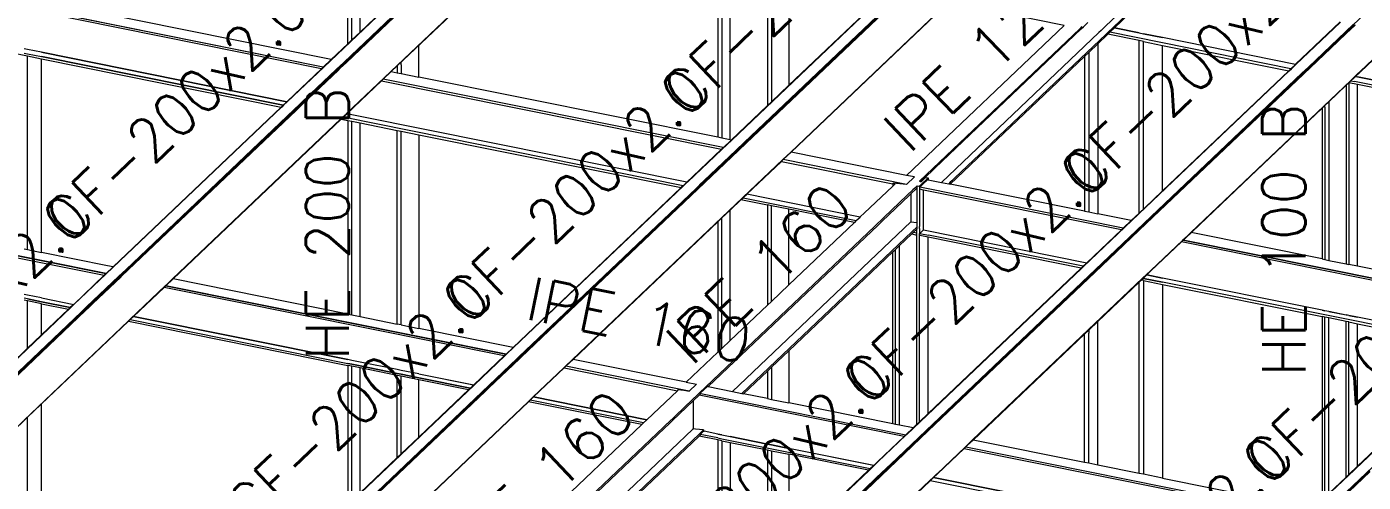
# Model space of a CAD drawing. Header units: millimetres. Extents: x 0 to 42, y 0 to 29.7.
# Drawn here: x 20.135 to 24.878, y 15.756 to 17.373 of the extents above; entities that cross this region are included whole.
import ezdxf
from ezdxf.enums import TextEntityAlignment as Align

# ---------------------------------------------------------------- set-up
doc = ezdxf.new("R2010")
doc.units = ezdxf.units.MM
doc.layers.add('BARRAS_DE_ACERO', color=7, linetype='Continuous', lineweight=9)
doc.layers.add('REFERENCIA_DE_LAS_BARRAS', color=2, linetype='Continuous', lineweight=9)
doc.styles.add('CYPETXT', font='romans__.ttf', dxfattribs={"height": 0.2})

msp = doc.modelspace()

# ---------------------------------------------------------------- linework, layer by layer
at = {"layer": 'BARRAS_DE_ACERO'}
for p, q in [((21.26336, 17.24742), (22.03886, 17.98496)), ((21.26156, 17.24778), (22.00307, 17.95299)), ((21.27413, 17.31266), (21.27413, 17.8895)), ((21.26921, 17.24625), (21.82822, 17.77791)), ((21.42681, 17.21451), (22.00956, 17.76874)), ((22.01067, 17.76849), (21.42794, 17.21428)), ((21.98731, 17.74587), (21.52614, 17.30727)), ((22.58745, 17.62499), (22.58745, 16.98074)), ((22.60171, 17.62212), (22.60171, 16.97787)), ((22.63123, 16.97192), (22.63123, 17.61617)), ((22.63547, 16.97107), (23.20211, 17.50998)), ((23.20333, 17.50973), (22.63669, 16.97082)), ((23.26528, 17.5156), (22.68271, 16.96155)), ((21.18089, 17.22399), (19.97419, 17.46705)), ((21.18754, 17.23031), (19.98083, 17.47336)), ((21.18923, 17.22997), (21.46434, 17.49163)), ((21.26542, 17.24701), (21.52614, 17.49498)), ((21.52614, 17.49261), (21.26747, 17.2466)), ((23.24527, 17.49861), (22.68093, 16.96191)), ((22.68479, 16.96113), (23.24467, 17.4936)), ((22.77766, 17.0471), (23.24584, 17.49238)), ((23.41283, 17.46754), (22.84617, 16.92863)), ((23.41394, 17.46731), (22.84729, 16.9284)), ((23.98944, 17.36992), (24.07315, 17.44952)), ((21.07345, 17.12128), (21.36343, 17.39706)), ((23.30245, 16.82467), (23.87193, 17.36627)), ((23.87711, 17.36523), (23.35859, 16.87209)), ((23.87956, 17.37352), (23.87193, 17.36627)), ((23.87711, 17.36523), (23.88474, 17.37248)), ((23.90082, 17.38777), (23.88474, 17.37248)), ((23.9475, 17.35984), (23.93988, 17.35259)), ((23.98944, 17.36992), (23.97337, 17.35463)), ((23.97857, 17.35358), (23.99464, 17.36887)), ((24.79703, 17.38968), (24.63873, 17.23913)), ((24.78823, 17.38322), (24.63894, 17.24123)), ((24.84766, 17.38), (24.66409, 17.20542)), ((24.67117, 17.21451), (24.84565, 17.38044)), ((24.68301, 17.23021), (24.8418, 17.38123)), ((24.70519, 17.30371), (24.79612, 17.39019)), ((25.04101, 17.38028), (24.86615, 17.21398)), ((21.21564, 17.25703), (21.27413, 17.31266)), ((21.28839, 17.32622), (21.27413, 17.31266)), ((21.3179, 17.35429), (21.28839, 17.32622)), ((23.93988, 17.35259), (23.38087, 16.82093)), ((23.96575, 17.34738), (23.7594, 17.15113)), ((23.97095, 17.34633), (23.93591, 17.31301)), ((23.93591, 17.31301), (23.93591, 16.70914)), ((23.96575, 17.34738), (23.97337, 17.35463)), ((23.97857, 17.35358), (23.97095, 17.34633)), ((24.08219, 17.32392), (23.97095, 17.34633)), ((24.62101, 17.22418), (23.97857, 17.35358)), ((24.08219, 17.35126), (24.0974, 17.3482)), ((24.08219, 17.35123), (24.0974, 17.34817)), ((24.08219, 16.71173), (24.08219, 17.32392)), ((24.0974, 17.3482), (24.16539, 17.33451)), ((24.0974, 17.34817), (24.0974, 17.3482)), ((24.16539, 17.33447), (24.0974, 17.34817)), ((24.0974, 17.32086), (24.16539, 17.30717)), ((24.63711, 17.23949), (24.16539, 17.33451)), ((24.16539, 17.33447), (24.16539, 17.33451)), ((24.63708, 17.23946), (24.16539, 17.33447)), ((24.78748, 17.32081), (24.69061, 17.22868)), ((24.8673, 17.21375), (25.00818, 17.34773)), ((24.86765, 17.21367), (25.00087, 17.34038)), ((20.13817, 17.29251), (20.12581, 17.295)), ((20.13817, 17.2925), (20.12581, 17.29499)), ((20.12581, 17.27975), (20.13817, 17.27726)), ((20.12581, 17.27974), (20.13817, 17.27725)), ((20.13817, 17.29251), (20.13817, 17.2925)), ((20.18762, 17.28255), (20.13817, 17.29251)), ((20.18762, 17.28254), (20.13817, 17.2925)), ((20.13817, 17.27726), (20.18762, 17.2673)), ((20.13817, 17.27725), (20.13817, 17.27726)), ((20.13817, 17.27725), (20.18762, 17.26729)), ((20.13817, 16.58212), (20.13817, 17.26963)), ((20.13817, 17.26963), (20.18762, 17.25967)), ((20.18762, 17.28255), (21.05811, 17.10722)), ((20.18762, 17.28255), (20.18762, 17.28254)), ((21.46434, 17.24849), (21.52614, 17.30727)), ((21.52614, 17.19451), (21.52614, 17.30727)), ((23.88817, 17.26761), (23.41194, 16.81468)), ((24.16539, 17.30717), (24.61339, 17.21694)), ((24.16539, 16.79086), (24.16539, 17.30717)), ((20.18762, 16.57216), (20.18762, 17.25967)), ((20.18762, 17.25967), (21.03825, 17.08833)), ((21.18923, 17.22997), (21.05978, 17.10686)), ((21.18089, 17.22399), (21.05995, 17.10896)), ((21.23732, 17.22029), (21.1079, 17.0972)), ((21.24111, 17.21953), (21.11166, 17.09642)), ((21.23526, 17.2207), (21.1419, 17.13191)), ((21.23346, 17.22106), (21.14253, 17.13458)), ((21.26046, 17.24674), (21.23346, 17.22106)), ((21.23526, 17.2207), (21.26336, 17.24742)), ((21.26542, 17.24701), (21.23732, 17.22029)), ((21.24111, 17.21953), (21.24771, 17.22581)), ((21.24771, 17.22581), (21.26921, 17.24625)), ((21.26156, 17.24778), (21.26046, 17.24674)), ((21.4283, 17.21421), (21.45007, 17.23492)), ((24.03332, 16.66473), (24.61386, 17.21685)), ((24.05603, 16.68495), (24.61506, 17.21661)), ((24.61339, 17.21694), (24.16539, 16.79086)), ((24.62101, 17.22418), (24.61339, 17.21694)), ((24.61386, 17.21685), (24.62147, 17.22409)), ((24.61506, 17.21661), (24.62267, 17.22385)), ((24.63708, 17.23946), (24.62101, 17.22418)), ((24.62267, 17.22385), (24.63873, 17.23913)), ((24.63711, 17.23949), (24.63708, 17.23946)), ((24.63711, 17.23949), (24.63894, 17.24123)), ((24.66022, 17.20854), (24.68301, 17.23021)), ((24.66507, 17.20438), (24.69061, 17.22868)), ((24.68403, 17.22913), (24.66872, 17.21457)), ((21.42681, 17.21451), (21.26929, 17.06469)), ((21.39977, 17.18708), (21.39354, 17.18116)), ((21.4002, 17.18749), (21.39977, 17.18708)), ((21.42794, 17.21428), (21.39985, 17.18756)), ((21.42377, 17.18274), (21.4002, 17.18749)), ((24.66022, 17.20854), (24.10031, 16.67604)), ((24.10209, 16.67568), (24.66036, 17.20663)), ((24.10792, 16.6745), (24.66507, 17.20438)), ((24.66409, 17.20542), (24.16539, 16.73114)), ((24.66291, 17.20666), (24.25401, 16.81777)), ((24.83217, 17.18165), (24.26553, 16.64275)), ((24.66111, 17.20734), (24.66036, 17.20663)), ((24.66111, 17.20734), (24.66776, 17.21366)), ((24.66872, 17.21218), (24.66291, 17.20666)), ((24.66871, 17.21457), (24.66776, 17.21366)), ((24.66872, 17.21457), (24.66871, 17.21457)), ((24.66872, 17.21218), (24.67117, 17.21451)), ((24.75557, 17.1075), (24.84848, 17.19586)), ((24.82606, 17.17412), (24.81713, 17.16563)), ((24.82664, 17.174), (24.82664, 16.52973)), ((24.85755, 17.16777), (24.82664, 17.174)), ((24.83366, 17.18135), (24.84604, 17.17886)), ((26.04037, 16.9383), (24.84604, 17.17886)), ((24.84877, 17.19614), (24.84848, 17.19586)), ((24.84877, 17.19614), (24.84937, 17.19671)), ((24.84937, 17.19671), (24.84938, 17.19671)), ((24.85676, 17.20373), (24.84938, 17.19671)), ((24.85676, 17.20373), (24.85754, 17.20447)), ((24.8673, 17.21375), (24.85754, 17.20447)), ((24.85755, 17.1951), (24.85755, 17.19507)), ((24.85755, 17.19507), (26.05645, 16.95359)), ((24.86522, 17.21137), (24.86729, 17.21334)), ((24.8673, 17.21334), (24.86729, 17.21334)), ((24.86764, 17.21367), (24.8673, 17.21334)), ((24.86765, 17.21367), (24.86764, 17.21367)), ((21.05855, 17.10711), (21.07345, 17.12128)), ((21.10478, 17.09868), (21.14253, 17.13458)), ((21.1419, 17.13191), (21.10672, 17.09845)), ((21.35373, 17.14371), (21.2704, 17.06445)), ((23.58311, 16.98347), (23.7594, 17.15113)), ((24.85755, 16.5235), (24.85755, 17.16777)), ((21.03927, 17.08736), (20.41756, 16.49609)), ((20.44172, 16.52099), (21.03825, 17.08833)), ((21.08598, 17.07873), (20.48941, 16.51138)), ((21.09008, 17.0779), (20.49353, 16.51055)), ((21.09181, 17.07755), (20.49526, 16.5102)), ((20.64406, 16.65606), (21.08804, 17.07831)), ((21.04487, 17.09463), (21.03825, 17.08833)), ((21.03927, 17.08736), (21.03994, 17.088)), ((21.10582, 17.09761), (21.08598, 17.07873)), ((21.10788, 17.09718), (21.08804, 17.07831)), ((21.10992, 17.09677), (21.09008, 17.0779)), ((21.09181, 17.07755), (21.11166, 17.09642)), ((21.1079, 17.0972), (21.10788, 17.09718)), ((22.63501, 16.97116), (22.76339, 17.09326)), ((24.24518, 16.62211), (24.75557, 17.1075)), ((24.75557, 17.10708), (24.74105, 17.09327)), ((21.25055, 17.04558), (20.63446, 16.45964)), ((20.65287, 16.47845), (21.24942, 17.04581)), ((21.2509, 17.04551), (20.65435, 16.47815)), ((21.24942, 17.04581), (21.25604, 17.0521)), ((21.25717, 17.05187), (21.25055, 17.04558)), ((21.2509, 17.04551), (21.25752, 17.0518)), ((21.25604, 17.0521), (21.26927, 17.06468)), ((21.25717, 17.05187), (21.2704, 17.06445)), ((22.46424, 16.80875), (21.25752, 17.0518)), ((21.26927, 17.06468), (21.26929, 17.06469)), ((21.27413, 17.0637), (21.27075, 17.06438)), ((21.27413, 17.06371), (21.27413, 17.0637)), ((21.28839, 17.06084), (21.27413, 17.06371)), ((21.28839, 17.06083), (21.27413, 17.0637)), ((21.27413, 17.04083), (21.27413, 16.3533)), ((21.28839, 17.06084), (21.28839, 17.06083)), ((21.3179, 17.05489), (21.28839, 17.06084)), ((21.3179, 17.05489), (21.28839, 17.06083)), ((21.28839, 16.35043), (21.28839, 17.03796)), ((22.47748, 16.82134), (21.3179, 17.05489)), ((21.3179, 16.34449), (21.3179, 17.03202)), ((22.77766, 17.0471), (22.65872, 16.93399)), ((21.45007, 16.31787), (21.45007, 17.00539)), ((21.46434, 16.315), (21.46434, 17.00252)), ((21.52614, 16.99007), (21.52614, 16.30255)), ((23.49496, 16.89964), (23.58311, 16.98347)), ((22.60193, 16.93776), (22.48079, 16.82256)), ((22.49867, 16.8415), (22.60026, 16.9381)), ((22.51702, 16.79723), (22.66045, 16.93364)), ((22.65872, 16.93399), (22.53093, 16.81246)), ((22.65281, 16.93517), (22.53829, 16.82625)), ((22.54006, 16.82589), (22.65384, 16.93409)), ((22.65669, 16.9344), (22.54215, 16.82547)), ((22.63123, 16.97192), (22.60171, 16.97787)), ((22.60193, 16.93776), (22.63669, 16.97082)), ((22.607, 16.94452), (22.60692, 16.94444)), ((22.607, 16.94452), (22.63501, 16.97116)), ((22.63123, 16.97192), (22.63501, 16.97116)), ((22.65281, 16.93517), (22.65282, 16.93518)), ((22.65282, 16.93518), (22.68093, 16.96191)), ((22.65669, 16.9344), (22.68479, 16.96113)), ((22.66122, 16.94111), (22.68271, 16.96155)), ((22.81806, 16.90189), (22.67586, 16.76665)), ((22.81918, 16.90166), (22.68976, 16.77858)), ((22.69012, 16.77851), (22.81289, 16.89528)), ((22.81289, 16.89528), (22.81953, 16.90159)), ((22.81289, 16.89528), (23.20808, 16.81568)), ((22.81806, 16.90189), (22.84617, 16.92863)), ((22.81918, 16.90166), (22.84729, 16.9284)), ((22.81953, 16.90159), (22.81954, 16.9016)), ((22.81954, 16.9016), (22.84766, 16.92833)), ((23.25703, 16.81348), (22.81954, 16.9016)), ((23.25738, 16.84581), (22.84766, 16.92833)), ((23.45089, 16.85773), (23.49496, 16.89964)), ((22.47912, 16.8229), (22.49867, 16.8415)), ((22.49522, 16.83769), (22.49282, 16.83541)), ((22.49931, 16.84157), (22.49522, 16.83769)), ((23.25703, 16.81348), (23.28515, 16.84022)), ((23.28515, 16.84022), (23.25738, 16.84581)), ((23.30702, 16.81102), (23.33409, 16.83677)), ((23.31811, 16.83358), (23.35859, 16.87209)), ((23.31986, 16.83323), (23.32458, 16.83772)), ((23.32458, 16.83772), (23.33409, 16.83677)), ((23.33409, 16.83677), (23.33409, 16.83036)), ((23.42885, 16.83677), (23.45089, 16.85773)), ((21.86107, 16.23509), (22.45759, 16.80243)), ((22.4659, 16.8084), (21.86274, 16.23475)), ((22.51016, 16.79949), (21.88165, 16.20175)), ((22.51194, 16.79914), (21.88348, 16.20144)), ((22.51401, 16.79872), (21.88555, 16.20102)), ((22.50941, 16.79199), (21.91289, 16.22465)), ((22.01025, 16.37645), (22.46449, 16.80846)), ((22.06277, 16.36523), (22.51702, 16.79723)), ((22.46424, 16.80875), (22.45759, 16.80243)), ((22.46424, 16.80875), (22.47748, 16.82134)), ((22.47809, 16.8214), (22.46449, 16.80846)), ((22.4659, 16.8084), (22.47915, 16.821)), ((22.47748, 16.82134), (22.47912, 16.8229)), ((22.47957, 16.82281), (22.47809, 16.8214)), ((22.47915, 16.821), (22.48079, 16.82256)), ((22.47957, 16.82281), (22.48314, 16.8262)), ((22.49282, 16.83541), (22.48314, 16.8262)), ((22.50941, 16.79199), (22.51603, 16.79828)), ((22.52518, 16.81173), (22.51194, 16.79914)), ((22.52726, 16.81131), (22.51401, 16.79872)), ((22.51603, 16.79828), (22.52929, 16.8109)), ((22.52518, 16.81173), (22.52521, 16.81176)), ((22.52521, 16.81176), (22.52532, 16.81186)), ((22.52532, 16.81186), (22.52682, 16.81329)), ((22.52682, 16.81329), (22.52883, 16.81521)), ((22.52726, 16.81131), (22.52812, 16.81213)), ((22.5289, 16.81287), (22.52812, 16.81213)), ((22.52883, 16.81521), (22.54006, 16.82589)), ((22.5289, 16.81287), (22.53154, 16.81538)), ((22.53093, 16.81246), (22.52929, 16.8109)), ((22.54215, 16.82547), (22.53154, 16.81538)), ((23.20808, 16.80793), (23.10692, 16.71171)), ((23.20947, 16.81825), (23.20808, 16.81693)), ((23.20808, 16.81568), (23.20808, 16.81693)), ((23.25703, 16.81348), (23.20947, 16.81825)), ((23.25862, 16.77398), (23.27977, 16.79409)), ((23.29207, 16.79877), (23.27254, 16.7802)), ((23.28598, 16.8), (23.27977, 16.79409)), ((23.29262, 16.80631), (23.28598, 16.8)), ((23.29207, 16.79877), (23.29368, 16.8003)), ((23.29368, 16.79845), (23.29207, 16.79877)), ((23.29368, 16.80733), (23.29262, 16.80631)), ((23.29368, 16.80732), (23.29262, 16.80631)), ((23.29368, 16.79845), (23.29368, 16.67847)), ((23.2937, 16.80734), (23.29463, 16.80823)), ((23.29463, 16.8012), (23.29463, 16.80591)), ((23.29529, 16.80816), (23.30132, 16.80757)), ((23.30537, 16.82438), (23.30245, 16.82467)), ((23.30319, 16.80546), (23.30319, 16.80738)), ((23.30319, 16.80546), (23.30319, 16.68491)), ((23.31294, 16.81185), (23.30458, 16.8039)), ((24.02627, 16.65854), (23.30458, 16.8039)), ((23.31558, 16.83409), (23.30537, 16.82438)), ((23.30537, 16.82438), (23.31006, 16.82391)), ((23.31986, 16.83323), (23.31006, 16.82391)), ((23.31295, 16.81186), (23.31294, 16.81185)), ((23.31811, 16.83358), (23.31558, 16.83409)), ((23.31986, 16.83323), (23.31811, 16.83358)), ((23.33409, 16.83036), (23.38087, 16.82093)), ((23.38087, 16.82093), (23.40673, 16.81572)), ((23.40682, 16.81581), (23.40673, 16.81572)), ((23.40673, 16.81572), (23.41194, 16.81468)), ((23.88817, 16.71876), (23.41194, 16.81468)), ((24.25401, 16.81777), (24.16539, 16.7335)), ((22.66986, 16.75968), (22.07334, 16.19233)), ((22.67586, 16.76665), (22.60171, 16.69613)), ((22.67009, 16.75945), (22.63123, 16.7225)), ((22.66987, 16.75968), (22.66986, 16.75968)), ((22.6765, 16.76598), (22.66987, 16.75968)), ((22.67025, 16.75961), (22.6754, 16.75856)), ((22.6754, 16.75856), (22.76339, 16.74084)), ((22.68976, 16.77858), (22.6765, 16.76598)), ((22.68996, 16.77836), (22.68997, 16.77837)), ((23.17807, 16.69738), (23.25862, 16.77398)), ((23.26648, 16.77442), (23.27254, 16.7802)), ((23.27254, 16.7802), (23.27254, 16.6806)), ((19.20355, 16.73413), (20.41026, 16.49108)), ((22.60171, 16.69613), (22.07221, 16.19256)), ((23.07879, 16.68496), (23.09204, 16.69756)), ((23.09204, 16.69756), (23.09368, 16.69912)), ((23.10692, 16.71171), (23.09368, 16.69912)), ((23.17805, 16.69736), (23.14331, 16.66432)), ((23.17805, 16.69736), (23.17807, 16.69738)), ((24.05438, 16.68528), (24.08219, 16.71173)), ((24.0974, 16.7262), (24.08219, 16.71173)), ((24.16539, 16.7335), (24.10415, 16.67526)), ((24.1062, 16.67485), (24.16539, 16.73114)), ((20.64406, 16.65606), (20.49148, 16.51096)), ((22.0737, 16.19226), (22.58745, 16.68086)), ((22.52144, 16.07288), (23.14331, 16.66432)), ((23.27254, 16.6806), (22.63931, 16.07835)), ((23.27254, 16.6806), (23.29368, 16.67847)), ((23.28197, 16.64403), (23.29368, 16.65516)), ((23.29368, 16.67847), (23.29368, 16.6632)), ((23.29463, 16.65606), (23.29368, 16.65516)), ((23.29463, 16.65606), (23.29463, 16.6631)), ((23.30319, 16.68491), (23.30319, 16.66421)), ((23.30319, 16.65692), (23.30319, 16.66421)), ((23.30319, 16.65692), (23.30319, 16.65503)), ((23.30319, 16.65503), (23.30319, 16.64168)), ((23.30458, 16.63949), (23.31782, 16.65208)), ((23.32635, 15.93995), (24.07218, 16.64929)), ((24.02672, 16.65845), (23.88452, 16.52322)), ((23.88525, 16.52252), (24.05603, 16.68495)), ((24.10792, 16.6745), (23.95038, 16.52467)), ((24.01963, 16.65222), (24.02627, 16.65854)), ((24.03332, 16.66473), (24.02672, 16.65845)), ((24.07603, 16.64852), (24.0694, 16.64221)), ((24.07058, 16.64098), (24.07808, 16.64811)), ((24.10031, 16.67604), (24.07218, 16.64929)), ((24.10415, 16.67526), (24.07603, 16.64852)), ((22.67271, 16.07162), (23.27597, 16.64535)), ((23.27535, 16.63773), (23.23212, 16.59661)), ((23.27535, 16.63773), (23.28197, 16.64403)), ((23.27535, 16.63773), (23.29368, 16.63404)), ((23.28197, 16.64403), (23.29368, 16.64167)), ((23.29368, 15.96182), (23.29368, 16.63404)), ((23.30319, 16.64168), (23.30319, 16.63975)), ((23.30458, 16.63947), (23.33506, 16.63333)), ((23.30458, 16.63184), (23.30458, 16.63947)), ((23.33409, 16.6259), (23.30458, 16.63184)), ((23.33409, 16.00025), (23.33409, 16.6259)), ((23.87697, 16.51655), (23.33409, 16.6259)), ((23.88359, 16.52285), (23.33506, 16.63333)), ((24.06822, 16.64346), (23.9462, 16.52741)), ((23.94661, 16.52543), (24.0694, 16.64221)), ((23.94865, 16.52502), (24.07058, 16.64098)), ((24.23227, 16.6094), (24.12409, 16.50652)), ((24.23227, 16.6094), (24.23891, 16.61571)), ((25.43899, 16.36635), (24.23227, 16.6094)), ((24.23789, 16.61646), (24.25256, 16.63041)), ((24.24518, 16.62211), (24.23806, 16.61533)), ((24.23891, 16.61571), (24.26702, 16.64245)), ((24.25256, 16.63041), (24.26553, 16.64275)), ((20.12581, 16.58461), (20.13817, 16.58212)), ((20.13817, 16.58212), (20.18762, 16.57216)), ((22.83946, 16.22318), (23.20808, 16.57375)), ((23.20808, 16.57375), (23.21759, 16.58279)), ((23.20808, 15.96378), (23.20808, 16.57375)), ((23.21759, 16.58279), (23.23212, 16.59661)), ((23.21759, 15.96186), (23.21759, 16.58279)), ((23.23212, 15.95893), (23.23212, 16.59661)), ((20.46825, 16.48651), (20.49353, 16.51055)), ((20.46998, 16.48616), (20.49526, 16.5102)), ((20.4748, 16.49954), (20.48763, 16.51174)), ((20.47633, 16.49655), (20.49148, 16.51096)), ((20.48941, 16.51138), (20.47662, 16.49921)), ((23.87723, 16.51627), (23.28086, 15.94911)), ((23.9297, 16.51174), (23.32811, 15.9396)), ((23.33018, 15.93918), (23.92675, 16.50655)), ((23.95038, 16.52467), (23.33396, 15.93841)), ((23.87697, 16.51655), (23.33409, 16.00025)), ((23.33409, 15.94052), (23.92794, 16.50532)), ((23.42697, 16.08666), (23.87792, 16.51554)), ((23.87697, 16.51655), (23.87699, 16.51657)), ((23.88359, 16.52285), (23.87699, 16.51657)), ((23.87723, 16.51627), (23.87743, 16.51647)), ((23.87905, 16.518), (23.87743, 16.51647)), ((23.87792, 16.51554), (23.87864, 16.51623)), ((23.88525, 16.52252), (23.87864, 16.51623)), ((23.87908, 16.51803), (23.87905, 16.518)), ((23.88075, 16.51962), (23.87908, 16.51803)), ((23.88075, 16.51962), (23.8824, 16.52119)), ((23.8824, 16.52119), (23.88323, 16.52199)), ((23.88403, 16.52276), (23.88323, 16.52199)), ((23.88418, 16.52341), (23.88359, 16.52285)), ((23.88404, 16.52277), (23.88403, 16.52276)), ((23.88404, 16.52277), (23.88405, 16.52277)), ((23.88405, 16.52277), (23.88452, 16.52322)), ((23.93251, 16.51203), (23.92675, 16.50655)), ((23.92795, 16.50532), (23.92794, 16.50532)), ((23.9288, 16.50614), (23.92795, 16.50532)), ((23.9288, 16.50614), (23.93541, 16.51243)), ((23.93131, 16.51326), (23.9297, 16.51174)), ((23.93131, 16.51326), (23.93152, 16.51345)), ((23.93172, 16.51365), (23.93152, 16.51345)), ((23.93214, 16.51404), (23.93172, 16.51365)), ((23.93296, 16.51483), (23.93214, 16.51404)), ((23.93337, 16.51284), (23.93251, 16.51203)), ((23.93462, 16.5164), (23.93296, 16.51483)), ((23.93337, 16.51284), (23.94661, 16.52543)), ((23.9462, 16.52741), (23.93462, 16.5164)), ((23.93541, 16.51243), (23.94257, 16.51924)), ((23.94257, 16.51924), (23.94865, 16.52502)), ((24.09476, 16.48033), (24.12324, 16.50742)), ((24.12324, 16.50742), (24.12335, 16.50752)), ((24.85755, 16.5235), (24.82664, 16.52973)), ((25.47373, 16.39939), (24.85755, 16.5235)), ((20.41071, 16.49097), (20.30217, 16.38774)), ((20.30284, 16.38697), (20.41756, 16.49609)), ((20.34759, 16.37855), (20.46234, 16.48769)), ((20.36284, 16.39099), (20.46409, 16.48728)), ((20.36489, 16.39058), (20.47633, 16.49655)), ((20.46825, 16.48651), (20.36694, 16.39017)), ((20.41686, 16.49682), (20.41071, 16.49097)), ((20.4748, 16.49954), (20.46234, 16.48769)), ((20.46409, 16.48728), (20.46441, 16.48759)), ((20.46441, 16.48759), (20.46492, 16.48807)), ((20.46492, 16.48807), (20.46704, 16.49009)), ((20.46704, 16.49009), (20.46963, 16.49256)), ((20.47514, 16.4978), (20.46963, 16.49256)), ((20.47515, 16.49781), (20.47514, 16.4978)), ((20.47662, 16.49921), (20.47515, 16.49781)), ((20.62759, 16.45441), (20.63329, 16.45983)), ((20.62872, 16.45418), (20.63446, 16.45964)), ((20.63329, 16.45983), (20.64129, 16.46744)), ((20.64129, 16.46744), (20.65287, 16.47845)), ((24.09476, 16.48033), (23.49156, 15.90666)), ((24.09587, 16.48009), (23.90339, 16.29703)), ((23.93591, 16.32754), (24.08219, 16.46666)), ((24.08964, 16.47375), (24.08219, 16.46666)), ((24.08219, 15.78769), (24.08219, 16.46666)), ((24.08964, 16.47375), (24.09624, 16.48002)), ((24.0974, 16.47219), (24.08964, 16.47375)), ((24.09587, 16.48009), (24.09588, 16.4801)), ((24.10593, 16.48966), (24.09588, 16.4801)), ((24.09624, 16.48002), (24.09625, 16.48003)), ((24.09624, 16.48002), (24.0974, 16.47979)), ((24.09625, 16.48003), (24.10949, 16.49263)), ((24.0974, 16.4798), (24.09625, 16.48003)), ((24.0974, 16.4798), (24.0974, 16.47979)), ((24.0974, 16.4798), (24.16539, 16.4661)), ((24.16539, 16.4661), (24.0974, 16.47979)), ((24.0974, 16.47219), (24.0974, 15.78463)), ((24.0974, 16.47219), (24.16539, 16.45849)), ((24.10593, 16.48966), (24.10913, 16.49271)), ((24.1095, 16.49264), (24.10949, 16.49263)), ((25.30295, 16.23697), (24.16539, 16.4661)), ((24.16539, 16.45849), (24.73154, 16.34445)), ((24.16539, 16.45849), (24.16539, 15.77094)), ((20.13817, 16.42077), (20.12581, 16.42326)), ((20.13817, 16.40706), (20.12581, 16.40955)), ((20.13817, 16.40705), (20.12581, 16.40954)), ((20.13817, 16.42077), (20.13817, 16.42073)), ((20.18762, 16.41081), (20.13817, 16.42077)), ((20.18762, 16.41077), (20.18762, 16.41081)), ((20.18762, 16.41077), (20.30167, 16.3878)), ((20.50096, 16.33398), (20.62759, 16.45441)), ((20.51401, 16.34509), (20.62872, 16.45418)), ((21.82963, 16.20519), (20.62291, 16.44825)), ((20.62901, 16.45405), (21.83574, 16.211)), ((20.29149, 16.37617), (19.64119, 15.7577)), ((19.71756, 15.77493), (20.33924, 16.36617)), ((20.34336, 16.36573), (19.72135, 15.77416)), ((20.34042, 16.36493), (19.87087, 15.91836)), ((20.13817, 16.40705), (20.13817, 16.40706)), ((20.13817, 16.40706), (20.18762, 16.3971)), ((20.18762, 16.39709), (20.13817, 16.40705)), ((20.13817, 16.23177), (20.29027, 16.37642)), ((20.18762, 16.39709), (20.18762, 16.3971)), ((20.2898, 16.37651), (20.18762, 16.39709)), ((20.28368, 16.37069), (20.2898, 16.37651)), ((20.30214, 16.38771), (20.29027, 16.37642)), ((20.2915, 16.37618), (20.29149, 16.37617)), ((20.2915, 16.37618), (20.30284, 16.38697)), ((20.30214, 16.38771), (20.30217, 16.38774)), ((20.33572, 16.36726), (20.32959, 16.36143)), ((20.33139, 16.36107), (20.33752, 16.3669)), ((20.33572, 16.36726), (20.34759, 16.37855)), ((20.33752, 16.3669), (20.33753, 16.36691)), ((20.33753, 16.36691), (20.34939, 16.37819)), ((20.33924, 16.36617), (20.33958, 16.3665)), ((20.33958, 16.3665), (20.35144, 16.37778)), ((20.34163, 16.36609), (20.34042, 16.36493)), ((20.34163, 16.36609), (20.35349, 16.37737)), ((20.34337, 16.36574), (20.34336, 16.36573)), ((20.34337, 16.36574), (20.35523, 16.37702)), ((20.35303, 16.3793), (20.35144, 16.37778)), ((20.36489, 16.39058), (20.35303, 16.3793)), ((20.35349, 16.37737), (20.35508, 16.37889)), ((20.36148, 16.38498), (20.35508, 16.37889)), ((20.35523, 16.37702), (20.36869, 16.38982)), ((20.36148, 16.38498), (20.36694, 16.39017)), ((22.01025, 16.37645), (21.86151, 16.235)), ((22.63123, 16.25931), (22.76339, 16.385)), ((24.73154, 16.36735), (24.74105, 16.36543)), ((24.74105, 16.36541), (24.73154, 16.36733)), ((24.75557, 16.36251), (24.74105, 16.36543)), ((24.74105, 16.36541), (24.74105, 16.36543)), ((24.75557, 16.36249), (24.74105, 16.36541)), ((24.75557, 16.36251), (24.75557, 16.36249)), ((24.75557, 16.36251), (24.81713, 16.35011)), ((24.81713, 16.35009), (24.75557, 16.36249)), ((19.71372, 15.7757), (20.32959, 16.36143)), ((19.71551, 15.77534), (20.33139, 16.36107)), ((20.12581, 15.97719), (20.49484, 16.32815)), ((20.49596, 16.32792), (20.13817, 15.98765)), ((20.18762, 16.03427), (20.49631, 16.32785)), ((20.50096, 16.33398), (20.49484, 16.32815)), ((20.49596, 16.32792), (20.50208, 16.33375)), ((20.49631, 16.32785), (21.27413, 16.17119)), ((20.51401, 16.34509), (20.50208, 16.33375)), ((20.50245, 16.33369), (20.50244, 16.33368)), ((20.51432, 16.34497), (20.50245, 16.33369)), ((20.50245, 16.33369), (21.27413, 16.17826)), ((20.51432, 16.34497), (21.27413, 16.19192)), ((21.27413, 16.3533), (21.28839, 16.35043)), ((21.28839, 16.35043), (21.3179, 16.34449)), ((21.3179, 16.34449), (21.45007, 16.31787)), ((21.46434, 16.315), (21.45007, 16.31787)), ((21.46434, 16.315), (21.52614, 16.30255)), ((23.90339, 16.29661), (23.93591, 16.32754)), ((24.81713, 16.35011), (24.81713, 16.35009)), ((24.82664, 16.34819), (24.81713, 16.35011)), ((24.82664, 16.34817), (24.81713, 16.35009)), ((24.82664, 16.34819), (24.82664, 16.34817)), ((24.82664, 16.34819), (24.85755, 16.34196)), ((24.85755, 16.34194), (24.82664, 16.34817)), ((24.82664, 16.32529), (24.85755, 16.31906)), ((24.85755, 16.31906), (25.29633, 16.23068)), ((24.85755, 15.81337), (24.85755, 16.31906)), ((23.90339, 16.29703), (23.49269, 15.90643)), ((23.88817, 16.28214), (23.49305, 15.90636)), ((23.88817, 16.28214), (23.88872, 16.28266)), ((23.88817, 15.82677), (23.88817, 16.28214)), ((23.90339, 16.29661), (23.88872, 16.28266)), ((23.90339, 16.29661), (23.90339, 16.28561)), ((23.90339, 15.8237), (23.90339, 16.28561)), ((20.13817, 16.23177), (19.63996, 15.75795)), ((21.86274, 16.23475), (21.83746, 16.21071)), ((21.91052, 16.2224), (21.89332, 16.20604)), ((21.91052, 16.2224), (21.91194, 16.22375)), ((21.91194, 16.22375), (21.91289, 16.22465)), ((22.77766, 16.1644), (22.83946, 16.22318)), ((22.83946, 16.22318), (22.83946, 16.03803)), ((25.34226, 16.22144), (24.7457, 15.65407)), ((24.85099, 15.8052), (25.30463, 16.23664)), ((25.29633, 16.23068), (24.85755, 15.81337)), ((25.2968, 16.23059), (24.85755, 15.81283)), ((21.28839, 16.18905), (21.27413, 16.19192)), ((21.27413, 16.17826), (21.27413, 16.17824)), ((21.27413, 16.17826), (21.28839, 16.17539)), ((21.28604, 15.63529), (21.87554, 16.19594)), ((21.3179, 16.18311), (21.28839, 16.18905)), ((21.28839, 16.17537), (21.28839, 16.17539)), ((21.28839, 16.17539), (21.3179, 16.16945)), ((21.28949, 15.63652), (21.87732, 16.19558)), ((21.87939, 16.19516), (21.29088, 15.63545)), ((21.3179, 16.18318), (21.3179, 16.18311)), ((21.45007, 16.15649), (21.3179, 16.18311)), ((21.72109, 16.10197), (21.82963, 16.20519)), ((21.8313, 16.20485), (21.72241, 16.1013)), ((21.88145, 16.19475), (21.77287, 16.09148)), ((21.88316, 16.19441), (21.77457, 16.09114)), ((21.82963, 16.20519), (21.83574, 16.211)), ((21.8374, 16.21066), (21.8313, 16.20485)), ((21.83746, 16.21071), (21.8374, 16.21066)), ((21.88165, 16.20175), (21.87554, 16.19594)), ((21.88343, 16.20139), (21.87732, 16.19558)), ((21.87939, 16.19516), (21.8855, 16.20097)), ((21.88145, 16.19475), (21.88756, 16.20056)), ((21.88343, 16.20139), (21.88348, 16.20144)), ((21.88555, 16.20102), (21.8855, 16.20097)), ((21.88761, 16.20061), (21.88756, 16.20056)), ((21.89332, 16.20604), (21.88761, 16.20061)), ((22.07221, 16.19256), (22.04688, 16.16847)), ((22.58745, 16.21767), (22.47563, 16.11132)), ((21.3179, 16.16943), (21.3179, 16.16945)), ((21.3179, 16.16945), (21.45007, 16.14283)), ((21.45007, 16.14281), (21.3179, 16.16943)), ((21.45007, 16.15656), (21.45007, 16.15649)), ((21.46434, 16.15369), (21.45007, 16.15656)), ((21.46434, 16.15362), (21.45007, 16.15649)), ((21.45007, 16.14281), (21.45007, 16.14283)), ((21.45007, 16.14283), (21.46434, 16.13996)), ((21.46434, 16.13994), (21.45007, 16.14281)), ((21.46434, 16.15369), (21.46434, 16.15362)), ((21.52614, 16.14124), (21.46434, 16.15369)), ((21.52614, 16.14117), (21.46434, 16.15362)), ((21.46434, 16.13994), (21.46434, 16.13996)), ((21.46434, 16.13996), (21.52614, 16.12751)), ((21.52614, 16.12749), (21.46434, 16.13994)), ((21.52614, 16.14117), (21.52614, 16.14124)), ((21.52614, 16.14124), (21.72109, 16.10197)), ((21.52614, 16.14117), (21.72102, 16.10191)), ((21.52614, 16.12751), (21.70917, 16.09064)), ((22.04077, 16.16266), (21.9322, 16.05939)), ((22.0419, 16.16243), (21.93332, 16.05916)), ((22.04225, 16.16236), (21.93373, 16.05914)), ((22.04077, 16.16266), (22.04688, 16.16847)), ((22.04801, 16.16824), (22.0419, 16.16243)), ((22.04836, 16.16817), (22.04225, 16.16236)), ((22.04225, 16.16236), (22.44418, 16.0814)), ((22.04836, 16.16817), (22.04841, 16.16822)), ((22.45028, 16.08721), (22.04836, 16.16817)), ((22.6788, 16.07039), (22.76339, 16.15083)), ((22.77766, 16.1644), (22.76339, 16.15083)), ((21.08762, 15.49897), (21.70516, 16.0863)), ((21.72241, 16.1013), (21.08882, 15.49873)), ((21.1407, 15.48828), (21.76271, 16.07986)), ((21.52614, 15.85683), (21.76101, 16.0802)), ((21.70916, 16.09063), (21.70304, 16.08481)), ((21.70917, 16.09064), (21.70916, 16.09063)), ((21.70917, 16.09064), (21.70937, 16.09083)), ((21.72102, 16.10191), (21.70937, 16.09083)), ((21.70963, 16.09055), (21.70943, 16.09035)), ((21.70963, 16.09055), (21.72135, 16.1017)), ((21.72102, 16.10191), (21.72109, 16.10197)), ((21.76101, 16.0802), (21.77287, 16.09148)), ((21.76271, 16.07986), (21.77457, 16.09114)), ((22.44418, 16.0814), (22.33565, 15.97819)), ((22.44418, 16.0814), (22.44689, 16.08398)), ((22.48562, 16.08009), (22.44689, 16.08398)), ((22.48562, 16.08009), (22.45028, 16.08721)), ((22.45034, 16.08726), (22.48591, 16.0801)), ((22.47563, 16.11132), (22.5112, 16.10416)), ((22.5112, 16.10416), (22.48591, 16.0801)), ((22.5249, 16.07224), (22.5502, 16.0963)), ((22.55288, 16.09576), (22.5502, 16.0963)), ((22.63931, 16.07835), (22.67271, 16.07162)), ((23.28209, 15.94886), (23.42697, 16.08666)), ((20.13817, 15.98724), (20.18762, 16.03427)), ((20.18762, 15.68024), (20.18762, 16.03427)), ((21.29879, 15.45698), (21.9142, 16.04227)), ((21.92146, 16.04788), (21.29946, 15.4563)), ((21.92034, 16.04811), (21.9142, 16.04227)), ((21.92182, 16.04781), (21.91568, 16.04197)), ((21.92034, 16.04811), (21.9322, 16.05939)), ((21.93332, 16.05916), (21.92146, 16.04788)), ((21.93368, 16.05909), (21.92182, 16.04781)), ((22.32374, 15.96686), (21.92182, 16.04781)), ((21.93373, 16.05914), (21.93368, 16.05909)), ((21.93368, 16.05909), (22.33559, 15.97813)), ((22.49617, 16.04885), (22.40833, 15.96532)), ((22.50015, 16.0456), (22.42631, 15.97537)), ((22.51533, 16.06707), (22.49617, 16.04885)), ((22.50015, 16.0456), (22.52143, 16.06584)), ((22.50015, 16.0456), (22.50015, 15.9605)), ((22.51533, 16.06707), (22.52116, 16.07261)), ((22.52144, 16.07288), (22.52116, 16.07261)), ((22.52143, 16.06584), (22.52487, 16.06911)), ((23.24898, 15.9193), (22.52143, 16.06584)), ((22.52487, 16.07219), (22.52487, 16.06911)), ((22.52754, 16.07165), (22.52487, 16.07219)), ((22.5249, 16.07224), (22.52759, 16.0717)), ((22.52759, 16.0717), (22.52754, 16.07165)), ((22.52754, 16.07165), (23.25509, 15.92511)), ((22.52759, 16.0717), (23.25513, 15.92515)), ((22.67271, 16.07162), (22.6788, 16.07039)), ((22.76339, 16.05335), (22.6788, 16.07039)), ((19.8518, 15.71529), (20.13817, 15.98765)), ((20.13817, 15.6902), (20.13817, 15.98724)), ((23.30319, 15.97086), (23.33409, 16.00025)), ((22.3176, 15.96102), (21.70246, 15.37599)), ((22.3984, 15.94883), (21.78715, 15.3675)), ((21.86816, 15.34495), (22.49927, 15.94517)), ((22.3984, 15.94883), (22.41444, 15.96409)), ((22.40833, 15.96532), (22.4068, 15.96386)), ((22.41444, 15.96409), (22.42631, 15.97537)), ((22.50015, 15.9605), (22.50015, 15.94682)), ((22.50016, 15.94601), (22.50015, 15.946)), ((22.50817, 15.9452), (22.50016, 15.94601)), ((22.52082, 15.92716), (22.53273, 15.93849)), ((22.52488, 15.92636), (22.53673, 15.93762)), ((22.53426, 15.93995), (22.53273, 15.93849)), ((22.53673, 15.93762), (22.53878, 15.93721)), ((22.53677, 15.94233), (22.53677, 15.93944)), ((22.53878, 15.93721), (22.53883, 15.93726)), ((22.58745, 15.92741), (22.53878, 15.93721)), ((23.19229, 15.80566), (23.33224, 15.93876)), ((23.19401, 15.80531), (23.33396, 15.93841)), ((23.23212, 15.95893), (23.21759, 15.96186)), ((23.28041, 15.9492), (23.23212, 15.95893)), ((23.28041, 15.9492), (23.25513, 15.92515)), ((23.2568, 15.92481), (23.28209, 15.94886)), ((23.2613, 15.9305), (23.28086, 15.94911)), ((23.29368, 15.96182), (23.28041, 15.9492)), ((23.30105, 15.9159), (23.32635, 15.93995)), ((23.32811, 15.9396), (23.30854, 15.92098)), ((23.33224, 15.93876), (23.33409, 15.94052)), ((21.90157, 15.33822), (22.52082, 15.92716)), ((21.90769, 15.33699), (22.52079, 15.9201)), ((22.52079, 15.9201), (22.52487, 15.92398)), ((22.58745, 15.90667), (22.52079, 15.9201)), ((22.58745, 15.91375), (22.52488, 15.92636)), ((22.60171, 15.92454), (22.58745, 15.92741)), ((22.58745, 15.91375), (22.58747, 15.91374)), ((22.58745, 15.90667), (22.58745, 15.29016)), ((22.60171, 15.9038), (22.58745, 15.90667)), ((22.60171, 15.92454), (22.60171, 15.9246)), ((22.60171, 15.92454), (22.63123, 15.91859)), ((22.60171, 15.9038), (22.60171, 15.30372)), ((22.63123, 15.91859), (22.63123, 15.91865)), ((22.76339, 15.89197), (22.63123, 15.91859)), ((22.63123, 15.89785), (22.63123, 15.3318)), ((22.76339, 15.89197), (22.76339, 15.89203)), ((22.77766, 15.8891), (22.76339, 15.89197)), ((22.77766, 15.88916), (22.83946, 15.87671)), ((22.77766, 15.8891), (22.77766, 15.88916)), ((22.83946, 15.87665), (22.77766, 15.8891)), ((23.24898, 15.9193), (23.15386, 15.82883)), ((23.25628, 15.92432), (23.15552, 15.8285)), ((23.17467, 15.8481), (23.2554, 15.92489)), ((23.19167, 15.80745), (23.29879, 15.90933)), ((23.30105, 15.9159), (23.19979, 15.81958)), ((23.29755, 15.91054), (23.23212, 15.8483)), ((23.25509, 15.92511), (23.24898, 15.9193)), ((23.25509, 15.92511), (23.25513, 15.92515)), ((23.2554, 15.92489), (23.25558, 15.92506)), ((23.2613, 15.9305), (23.25558, 15.92506)), ((23.2568, 15.92481), (23.25628, 15.92432)), ((23.30854, 15.92098), (23.29755, 15.91054)), ((23.29879, 15.90933), (23.29884, 15.90937)), ((23.472, 15.88806), (23.4663, 15.88264)), ((23.46743, 15.88241), (23.47313, 15.88783)), ((23.47349, 15.88776), (23.46779, 15.88234)), ((23.472, 15.88806), (23.49156, 15.90666)), ((23.49269, 15.90643), (23.47313, 15.88783)), ((23.47349, 15.88776), (23.49305, 15.90636)), ((23.88817, 15.82677), (23.49305, 15.90636)), ((21.52614, 15.85683), (21.139, 15.48862)), ((22.76339, 15.87123), (22.76339, 15.45749)), ((22.77766, 15.86836), (22.77766, 15.47106)), ((22.83946, 15.87665), (22.83946, 15.87671)), ((23.14039, 15.81603), (22.83946, 15.87665)), ((23.17467, 15.8481), (23.15432, 15.82874)), ((23.23212, 15.8483), (23.20154, 15.81923)), ((23.4663, 15.88264), (23.36548, 15.78676)), ((23.36615, 15.78607), (23.46743, 15.88241)), ((23.46162, 15.87647), (23.36649, 15.786)), ((23.46773, 15.88228), (23.46779, 15.88234)), ((23.46773, 15.88228), (24.67443, 15.63923)), ((23.46779, 15.88234), (24.67448, 15.63927)), ((22.48285, 15.18874), (23.12406, 15.79859)), ((22.51676, 15.2224), (23.12365, 15.79958)), ((23.19167, 15.80745), (22.53297, 15.18096)), ((22.56284, 15.20503), (23.19401, 15.80531)), ((22.70539, 15.3494), (23.17446, 15.79551)), ((23.19229, 15.80566), (22.70959, 15.34659)), ((23.12854, 15.80476), (23.1224, 15.79892)), ((23.12365, 15.79958), (23.129, 15.80467)), ((23.13022, 15.80443), (23.12406, 15.79859)), ((23.12854, 15.80476), (23.14039, 15.81603)), ((23.13022, 15.80443), (23.14207, 15.8157)), ((23.14199, 15.81754), (23.14045, 15.81608)), ((23.14199, 15.81754), (23.15386, 15.82883)), ((23.14365, 15.81721), (23.14207, 15.8157)), ((23.15552, 15.8285), (23.14365, 15.81721)), ((23.1701, 15.78932), (23.17623, 15.79516)), ((23.17447, 15.79551), (23.17446, 15.79551)), ((23.17522, 15.79622), (23.17447, 15.79551)), ((23.17522, 15.79622), (23.18625, 15.80671)), ((23.17623, 15.79516), (23.18967, 15.80794)), ((23.18792, 15.80829), (23.18625, 15.80671)), ((23.18792, 15.80829), (23.19979, 15.81958)), ((23.18967, 15.80794), (23.20154, 15.81923)), ((24.85755, 15.81283), (24.70024, 15.66322)), ((24.84634, 15.80078), (24.70145, 15.66298)), ((24.90014, 15.7989), (24.74748, 15.65371)), ((24.90083, 15.79716), (24.74956, 15.65329)), ((24.75161, 15.65288), (24.9015, 15.79544)), ((24.75332, 15.65254), (24.9015, 15.79346)), ((24.85755, 15.81337), (24.82664, 15.78398)), ((24.84634, 15.80078), (24.85099, 15.8052)), ((23.1701, 15.78932), (22.39946, 15.05638)), ((23.21759, 15.6448), (23.34082, 15.762)), ((23.29368, 15.71846), (23.33969, 15.76223)), ((23.35156, 15.77351), (23.33969, 15.76223)), ((23.35221, 15.77283), (23.34082, 15.762)), ((23.35305, 15.77321), (23.34118, 15.76193)), ((23.35156, 15.77351), (23.35162, 15.77357)), ((23.35221, 15.77283), (23.35275, 15.77334)), ((23.35428, 15.77479), (23.35275, 15.77334)), ((23.36336, 15.78343), (23.35428, 15.77479)), ((23.36614, 15.78607), (23.36336, 15.78343)), ((23.365, 15.7863), (23.36548, 15.78676)), ((23.36614, 15.78607), (23.36615, 15.78607)), ((24.16539, 15.77094), (24.0974, 15.78463)), ((24.16539, 15.77094), (24.69975, 15.66331)), ((24.82664, 15.78398), (24.81713, 15.77494))]:
    msp.add_line(p, q, dxfattribs=at)
for points in [[(21.28839, 17.32622), (21.28839, 17.88663), (21.27413, 17.8895)], [(21.52614, 17.55234), (21.46434, 17.49356), (21.45007, 17.47999), (21.3179, 17.35429), (21.3179, 17.88069), (21.28839, 17.88663)], [(22.76339, 17.58955), (22.76339, 17.09326), (22.77766, 17.10683)], [(22.77766, 17.58668), (22.77766, 17.10683), (22.83946, 17.1656)], [(21.18089, 17.22399), (21.18754, 17.23031), (19.98085, 17.47338), (19.98083, 17.47336)], [(21.18754, 17.23031), (21.21564, 17.25703), (20.18762, 17.4641)], [(22.66045, 16.93364), (22.68856, 16.96037), (22.77766, 17.04511), (23.24685, 17.49134)], [(23.25738, 16.84581), (23.81639, 17.37746), (23.40668, 17.45998), (22.84766, 16.92833)], [(24.0448, 17.45237), (23.9636, 17.37515), (23.96358, 17.37513), (23.9475, 17.35984)], [(23.99466, 17.36889), (24.07315, 17.44353), (24.07315, 17.44952)], [(24.68403, 17.22913), (24.84358, 17.38087), (24.87757, 17.4132)], [(23.99466, 17.36889), (23.99464, 17.36887), (24.08219, 17.35123)], [(24.08219, 17.35123), (24.08219, 17.35126), (23.99466, 17.36889)], [(24.78748, 17.32081), (24.81736, 17.34922), (24.84887, 17.37919), (24.84942, 17.37971)], [(19.83155, 17.33139), (19.98601, 17.30028), (19.99837, 17.29779), (20.02185, 17.29306), (20.12581, 17.27212), (20.13817, 17.26963)], [(23.88817, 17.26761), (23.90339, 17.28208), (23.93591, 17.31301)], [(24.16539, 16.79086), (24.0974, 16.7262), (24.0974, 17.32086), (24.08219, 17.32392)], [(21.04487, 17.09463), (21.05809, 17.1072), (20.18762, 17.28254)], [(23.88817, 17.26761), (23.88817, 16.71876), (23.90339, 16.71569)], [(23.90339, 17.28208), (23.90339, 16.71569), (23.93591, 16.70914)], [(24.62147, 17.22409), (24.63754, 17.23937), (24.70519, 17.30371)], [(21.10992, 17.09677), (21.23937, 17.21988), (21.26747, 17.2466)], [(21.46434, 17.23801), (21.46434, 17.24849), (21.45007, 17.23492), (21.45007, 17.20983), (21.46434, 17.20696)], [(21.46434, 17.23801), (21.46434, 17.20696), (21.52614, 17.19451)], [(21.39354, 17.18116), (21.27076, 17.06439), (21.27413, 17.06371)], [(21.35373, 17.14371), (21.37494, 17.16388), (21.39985, 17.18756)], [(21.39354, 17.18116), (22.60026, 16.9381), (22.60692, 16.94444), (21.42377, 17.18274)], [(21.4002, 17.18749), (21.4283, 17.21421), (21.45007, 17.20983)], [(22.60171, 16.97787), (22.58745, 16.98074), (21.52614, 17.19451)], [(24.82664, 17.174), (24.82606, 17.17412), (24.83366, 17.18135), (24.84974, 17.19664)], [(24.83217, 17.18165), (24.84824, 17.19693), (24.84872, 17.1974), (24.86615, 17.21398)], [(24.84977, 17.19667), (24.84974, 17.19664), (24.85755, 17.19507)], [(24.86522, 17.21137), (24.84977, 17.19667), (24.85755, 17.1951)], [(26.05645, 16.95359), (26.05647, 16.95361), (24.85755, 17.1951)], [(24.75557, 17.10708), (24.81713, 17.16563), (24.81713, 16.53165), (24.82664, 16.52973)], [(25.62013, 16.53863), (26.03275, 16.93106), (24.85755, 17.16777)], [(21.05855, 17.10711), (21.03857, 17.0881), (20.41686, 16.49682)], [(21.10478, 17.09868), (21.10404, 17.09797), (21.08418, 17.07909), (20.48763, 16.51174)], [(21.05978, 17.10686), (21.04656, 17.09429), (21.03994, 17.088)], [(21.05995, 17.10896), (21.05811, 17.10722), (21.05809, 17.1072)], [(21.10583, 17.09761), (21.10583, 17.09761), (21.10672, 17.09845)], [(24.73154, 16.54889), (24.26702, 16.64245), (24.73154, 17.08423)], [(24.74105, 17.08777), (24.74105, 17.09327), (24.73154, 17.08423)], [(24.73154, 17.08423), (24.73154, 16.54889), (24.74105, 16.54697)], [(24.74105, 17.08777), (24.74105, 16.54697), (24.75557, 16.54405)], [(24.75557, 17.10708), (24.75557, 16.54405), (24.81713, 16.53165)], [(21.2509, 17.04551), (21.27413, 17.04083), (21.28839, 17.03796), (21.3179, 17.03202), (21.45007, 17.00539), (21.46434, 17.00252), (21.52614, 16.99007), (22.45759, 16.80243)], [(21.25752, 17.0518), (21.27075, 17.06438), (21.27076, 17.06439)], [(22.63547, 16.97107), (22.60737, 16.94434), (22.49931, 16.84157)], [(22.65384, 16.93409), (22.65461, 16.93482), (22.66122, 16.94111)], [(23.42885, 16.83677), (23.41783, 16.82629), (23.41232, 16.82105), (23.40682, 16.81581)], [(22.51016, 16.79949), (22.5234, 16.81209), (22.52415, 16.8128), (22.53829, 16.82625)], [(23.20808, 16.81568), (23.20808, 16.80793), (23.21664, 16.81607), (23.20808, 16.81693)], [(23.29463, 16.8012), (23.29368, 16.8003), (23.29368, 16.79845)], [(23.29529, 16.80816), (23.29463, 16.80823), (23.29463, 16.80591)], [(23.30702, 16.81102), (23.30319, 16.80738), (23.30132, 16.80757)], [(23.31782, 16.65208), (23.31782, 16.66923), (23.31782, 16.79358), (23.30458, 16.79625), (23.30458, 16.8039)], [(23.33409, 16.83036), (23.3327, 16.83064), (23.31295, 16.81186)], [(23.89684, 16.53545), (24.01963, 16.65222), (23.31782, 16.79358)], [(22.67009, 16.75945), (22.67025, 16.75961), (22.67688, 16.76591), (22.68996, 16.77836)], [(22.67688, 16.76591), (23.07879, 16.68496), (23.07216, 16.67865), (22.83946, 16.72552)], [(23.09204, 16.69756), (22.69012, 16.77851), (22.68997, 16.77837)], [(23.15604, 16.6694), (23.17093, 16.68356), (23.26648, 16.77442)], [(20.41637, 16.49688), (20.41641, 16.49692), (19.2152, 16.73887), (19.2097, 16.73998), (19.20966, 16.73994), (20.41637, 16.49688), (20.41026, 16.49108)], [(22.60171, 16.23123), (22.63123, 16.25931), (22.63123, 16.7225), (22.60171, 16.69442)], [(23.07216, 16.67865), (22.83946, 16.45735), (22.77766, 16.39857), (22.77766, 16.73797), (22.76339, 16.74084)], [(22.76339, 16.74084), (22.76339, 16.385), (22.77766, 16.39857)], [(22.83946, 16.45735), (22.83946, 16.72552), (22.77766, 16.73797)], [(24.02627, 16.65854), (24.05438, 16.68528), (23.93591, 16.70914)], [(23.15604, 16.6694), (22.55288, 16.09576), (22.63931, 16.07835)], [(23.27597, 16.64535), (23.29463, 16.6631), (23.29368, 16.6632)], [(23.29368, 16.63404), (23.29368, 16.64167), (23.29368, 16.65516)], [(23.31782, 16.65208), (23.89684, 16.53545), (23.88418, 16.52341)], [(24.06822, 16.64346), (24.07397, 16.64893), (24.10209, 16.67568)], [(24.1062, 16.67485), (24.09334, 16.66262), (24.07808, 16.64811)], [(23.29368, 15.96182), (23.30319, 15.97086), (23.30319, 16.63975)], [(23.30458, 16.63949), (23.30457, 16.63947), (23.30458, 16.63947)], [(24.23806, 16.61533), (24.12401, 16.50685), (24.12388, 16.50674), (24.10913, 16.49271)], [(24.12335, 16.50752), (24.23742, 16.61601), (24.23789, 16.61646)], [(25.44563, 16.37266), (24.23891, 16.61571), (25.44562, 16.37265)], [(20.41641, 16.49692), (20.44172, 16.52099), (20.42226, 16.5249), (20.18762, 16.57216)], [(24.12409, 16.50652), (24.1095, 16.49264), (24.16539, 16.48138)], [(20.18762, 16.41081), (20.3017, 16.38783), (20.41026, 16.49108)], [(20.36869, 16.38982), (20.46992, 16.4861), (20.46998, 16.48616)], [(21.27413, 16.3533), (20.65435, 16.47815), (20.62907, 16.45411)], [(24.73154, 16.36733), (24.16539, 16.48137), (24.10949, 16.49263)], [(24.73154, 16.36733), (24.73154, 16.36735), (24.16539, 16.48138), (24.16539, 16.48137)], [(20.13817, 16.2323), (20.12581, 16.22054), (20.02185, 16.12167), (20.02185, 16.42343), (19.99837, 16.42816)], [(20.18762, 16.41077), (20.13817, 16.42073), (20.12581, 16.42322)], [(20.51432, 16.34497), (20.51437, 16.34502), (20.62291, 16.44825), (20.62901, 16.45405), (20.62907, 16.45411)], [(21.83574, 16.211), (21.83579, 16.21105), (20.62907, 16.45411)], [(20.18762, 16.39004), (20.28368, 16.37069), (20.18762, 16.27933), (20.13817, 16.2323), (20.13817, 16.4), (20.12581, 16.40249)], [(20.18762, 16.27933), (20.18762, 16.39004), (20.13817, 16.4)], [(20.18762, 16.3971), (20.28981, 16.37652), (20.2898, 16.37651)], [(20.3017, 16.38783), (20.30167, 16.3878), (20.28981, 16.37652)], [(20.36284, 16.39099), (20.34943, 16.37823), (20.34939, 16.37819)], [(21.88316, 16.19441), (21.88927, 16.20022), (21.88932, 16.20027), (22.06277, 16.36523)], [(20.49631, 16.32785), (20.50244, 16.33368), (21.27413, 16.17824)], [(21.27413, 16.19192), (21.27413, 16.19199), (20.51437, 16.34502)], [(24.0974, 15.78463), (24.08219, 15.78769), (23.93591, 15.81715), (23.93591, 16.32754)], [(24.81713, 15.77494), (24.75557, 15.71639), (24.75557, 16.33961), (24.74105, 16.34253)], [(24.81713, 15.77494), (24.81713, 16.32721), (24.75557, 16.33961)], [(24.82664, 15.78398), (24.82664, 16.32529), (24.81713, 16.32721)], [(25.31619, 16.24956), (24.85755, 16.34194), (24.85755, 16.34196)], [(25.31619, 16.24956), (25.31621, 16.24958), (24.85755, 16.34196)], [(21.83579, 16.21105), (21.86107, 16.23509), (21.52614, 16.30255)], [(21.83618, 16.21091), (21.83623, 16.21096), (21.86151, 16.235)], [(21.28839, 16.18905), (21.28839, 16.18912), (21.27413, 16.19199)], [(21.3179, 16.16943), (21.28839, 16.17537), (21.27413, 16.17824)], [(21.45007, 16.15656), (21.3179, 16.18318), (21.28839, 16.18912)], [(21.83618, 16.21091), (21.83008, 16.2051), (21.72135, 16.1017)], [(22.07334, 16.19233), (22.06747, 16.18674), (22.04801, 16.16824)], [(22.47563, 16.11132), (22.0737, 16.19226), (22.04841, 16.16822)], [(21.27413, 16.17119), (21.27413, 15.67689), (21.28839, 15.69045)], [(21.3179, 15.71852), (21.28839, 15.69045), (21.28839, 16.16832), (21.27413, 16.17119)], [(21.46434, 15.85779), (21.45007, 15.84422), (21.3179, 15.71852), (21.3179, 16.16238), (21.28839, 16.16832)], [(21.45007, 15.84422), (21.45007, 16.13576), (21.3179, 16.16238)], [(21.46434, 15.85779), (21.46434, 16.13289), (21.45007, 16.13576)], [(21.46434, 15.85779), (21.52614, 15.91657), (21.52614, 16.12044), (21.46434, 16.13289)], [(21.70916, 16.09063), (21.52614, 16.12749), (21.52614, 16.12751)], [(22.45028, 16.08721), (22.45034, 16.08726), (22.04841, 16.16822)], [(22.76339, 16.15083), (22.76339, 16.05335), (22.77766, 16.05048)], [(22.77766, 16.1644), (22.77766, 16.05048), (22.83946, 16.03803)], [(21.52614, 15.91657), (21.70304, 16.08481), (21.52614, 16.12044)], [(21.70943, 16.09035), (21.70516, 16.0863), (21.70517, 16.0863)], [(22.3176, 15.96102), (21.91568, 16.04197), (21.52614, 15.6715)], [(22.33559, 15.97813), (22.33565, 15.97819), (21.93373, 16.05914)], [(23.21759, 15.96186), (23.20808, 15.96378), (22.83946, 16.03803)], [(19.99837, 15.85428), (20.02185, 15.87661), (20.12581, 15.97548), (20.13817, 15.98724)], [(22.4068, 15.96386), (22.39488, 15.95252), (21.78045, 15.36816)], [(22.33559, 15.97813), (22.32374, 15.96686), (22.3176, 15.96102)], [(22.49927, 15.94517), (22.49933, 15.94522), (22.50015, 15.946), (22.50015, 15.94682)], [(22.53426, 15.93995), (22.53677, 15.94233), (22.50817, 15.9452)], [(22.53677, 15.93944), (22.53677, 15.93768), (22.53883, 15.93726)], [(22.58745, 15.92741), (22.58745, 15.92747), (22.53883, 15.93726)], [(23.33018, 15.93918), (23.3049, 15.91513), (23.29884, 15.90937)], [(22.52488, 15.92636), (22.52487, 15.92636), (22.52487, 15.92398)], [(22.58745, 15.92747), (22.60171, 15.9246), (22.63123, 15.91865), (22.76339, 15.89203), (22.77766, 15.88916)], [(22.58747, 15.91374), (22.60171, 15.91088), (23.12854, 15.80476)], [(22.60171, 15.9038), (22.63123, 15.89785), (22.76339, 15.87123), (22.77766, 15.86836), (22.83946, 15.85591)], [(23.14039, 15.81603), (23.14045, 15.81608), (22.83946, 15.87671)], [(23.46773, 15.88228), (23.46162, 15.87647), (24.66832, 15.63342)], [(23.14086, 15.81594), (23.13228, 15.80778), (23.129, 15.80467)], [(23.14086, 15.81594), (23.14245, 15.81745), (23.15432, 15.82874)], [(23.93591, 15.81715), (23.90339, 15.8237), (23.88817, 15.82677)], [(23.88817, 15.65176), (23.34118, 15.76193), (23.33504, 15.7561)], [(23.365, 15.7863), (23.35314, 15.77502), (23.35162, 15.77357)], [(23.88817, 15.66543), (23.35305, 15.77321), (23.35311, 15.77327)], [(23.36649, 15.786), (23.35311, 15.77327), (23.88817, 15.66549), (23.88817, 15.66543)]]:
    msp.add_lwpolyline(points, dxfattribs=at)
for points in [[(22.83946, 17.1656), (23.19403, 17.50281), (22.83946, 17.57423), (22.83946, 17.1656)], [(20.18762, 17.26729), (21.04487, 17.09463), (20.18762, 17.2673), (20.18762, 17.26729)], [(23.29368, 16.80732), (23.2937, 16.80734), (23.29368, 16.80733), (23.29368, 16.80732)], [(22.58745, 16.68086), (22.58745, 16.21767), (22.60171, 16.23123), (22.60171, 16.69442), (22.58745, 16.68086)], [(24.74105, 15.70258), (24.74105, 16.34253), (24.73154, 16.34445), (24.73154, 15.69354), (24.74105, 15.70258)], [(22.83946, 15.52983), (23.1224, 15.79892), (22.83946, 15.85591), (22.83946, 15.52983)]]:
    msp.add_lwpolyline(points, close=True, dxfattribs=at)

# ---------------------------------------------------------------- texts
at = {"layer": 'REFERENCIA_DE_LAS_BARRAS', "style": 'CYPETXT'}
for s, rotation, width, p, p2 in [('CF-200x2.0', 43.60023, 0.812714, (22.48414, 17.05288), (23.3363, 17.86439)), ('CF-200x2.0', 43.60023, 0.812714, (23.9035, 16.767), (24.75566, 17.57851)), ('IPE 120', 43.60023, 0.844169, (23.26687, 16.91813), (23.85019, 17.47362)), ('CF-200x2.0', 43.60023, 0.812714, (20.29223, 16.60403), (21.1444, 17.41554)), ('CF-200x2.0', 43.60023, 0.812714, (21.71159, 16.31815), (22.56376, 17.12966)), ('HE 200 B', 90, 0.776302, (21.27841, 16.18979), (21.27841, 17.15729)), ('HE 100 B', 90, 0.776302, (24.67282, 16.13242), (24.67282, 17.09992)), ('CF-200x2.0', 43.60023, 0.812714, (23.13096, 16.03227), (23.98312, 16.84378)), ('IPE 160', 43.60023, 0.844169, (22.49433, 16.16438), (23.07765, 16.71987)), ('CF-200x2.0', 43.60023, 0.812714, (19.51969, 15.8693), (20.37185, 16.68081)), ('CF-200x2.0', 43.60023, 0.812714, (24.55032, 15.74638), (25.40248, 16.5579)), ('CF-200x2.0', 43.60023, 0.812714, (20.93905, 15.58342), (21.79122, 16.39493)), ('IPE 160', 348.59954, 0.844169, (21.89832, 16.33646), (22.68792, 16.17724)), ('CF-200x2.0', 43.60023, 0.812714, (22.35841, 15.29753), (23.21058, 16.10905)), ('IPE 160', 43.60023, 0.844169, (21.72179, 15.42965), (22.30511, 15.98514)), ('CF-200x2.0', 43.60023, 0.812714, (23.77778, 15.01165), (24.62994, 15.82317))]:
    msp.add_text(s, height=0.153333, rotation=rotation, dxfattribs=dict(at, width=width)).set_placement(p, p2, align=Align.FIT)

doc.saveas('drawing.dxf')
